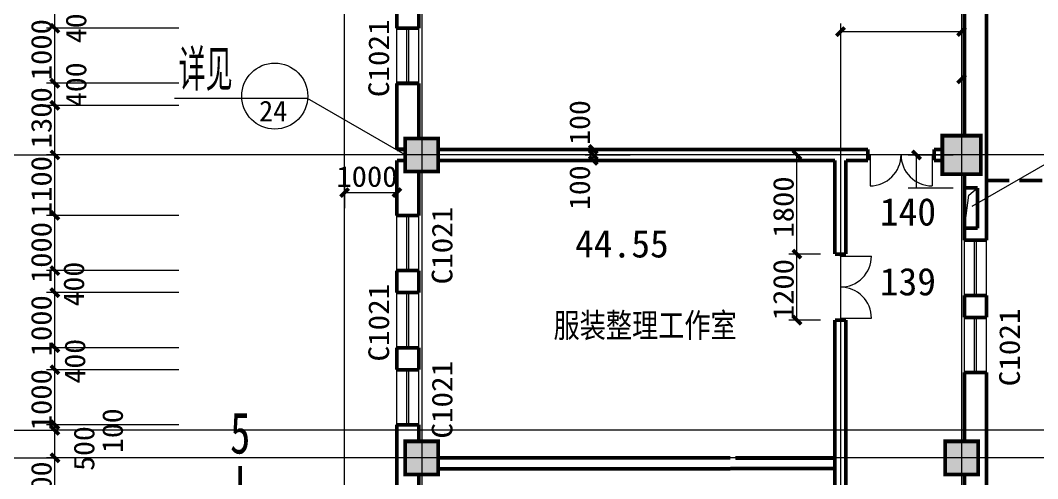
# Model space of a CAD drawing. Extents: x -307567 to 704339, y -10277 to 165507.
# Drawn here: x -264052 to -245587, y 121302 to 129624 of the extents above; entities that cross this region are included whole.
import ezdxf
from ezdxf.enums import TextEntityAlignment as Align

# ---------------------------------------------------------------- set-up
doc = ezdxf.new("R2010")
doc.units = 0
doc.header["$MEASUREMENT"] = 0
doc.layers.add('ziti', color=32, linetype='CONTINUOUS', lineweight=0)
doc.layers.add('我的', color=255, linetype='CONTINUOUS', lineweight=0)
doc.layers.add('中文', color=4, linetype='CONTINUOUS')
doc.styles.add('HZ', font='txt', dxfattribs={"width": 0.7, "height": 5, "bigfont": 'STF:宋体'})
doc.styles.get("Standard").update_dxf_attribs({"font": 'txt', "height": 3})

msp = doc.modelspace()

# ---------------------------------------------------------------- linework, layer by layer
at = {"layer": '我的', "color": 0}
for p, q in [((-256767.1454, 148240.4918), (-256767.1454, 95170.08149)), ((-246967.19745, 148240.4918), (-246967.19745, 95170.08149)), ((-258167.13993, 106730.14027), (-258167.13993, 143379.95396)), ((-263425.17943, 127180.02581), (-263425.17943, 133679.99026)), ((-261176.86609, 129480.01126), (-263575.17868, 129480.01126)), ((-257217.14315, 128480.03152), (-257217.14315, 129480.02041)), ((-257035.89253, 128480.03152), (-257035.89253, 129480.02041)), ((-256998.39272, 128480.03152), (-256998.39272, 129480.02041)), ((-256817.14668, 128480.03152), (-256817.14668, 129480.02041)), ((-249167.18264, 129568.19441), (-249167.18264, 107039.2116)), ((-246967.19745, 129568.19441), (-246967.19745, 107039.2116)), ((-249167.18264, 129418.19516), (-246967.19745, 129418.19516)), ((-261176.86609, 128480.02236), (-263575.17868, 128480.02236)), ((-258839.02378, 128203.03095), (-261255.01054, 128203.03095)), ((-257067.1439, 127180.03496), (-258839.02378, 128203.03095)), ((-261176.86609, 128080.02131), (-263575.17868, 128080.02131)), ((-246776.53984, 126247.59334), (-244142.10477, 127768.58793)), ((-253803.06034, 127280.03752), (-252980.91403, 127280.03752)), ((-253653.06109, 127180.02581), (-253653.06109, 127280.03752)), ((-266750.37185, 127180.02581), (-263450.38835, 127180.02581)), ((-260732.61325, 127180.02581), (-263575.17868, 127180.02581)), ((-189560.05651, 127180.03496), (-263450.38835, 127180.02581)), ((-263425.17943, 126080.03436), (-263425.17943, 127180.02581)), ((-253803.06034, 127180.02581), (-252980.91403, 127180.02581)), ((-253803.06034, 127080.03241), (-252980.91403, 127080.03241)), ((-253653.06109, 127080.03241), (-253653.06109, 127180.02581)), ((-249526.2438, 127180.03496), (-250106.00088, 127180.03496)), ((-249956.00163, 125380.04396), (-249956.00163, 127180.03496)), ((-248629.68609, 127180.03496), (-248667.1859, 127180.03496)), ((-248629.68609, 127180.03357), (-248629.70708, 126617.53638)), ((-247936.2165, 127180.02581), (-247122.87752, 127180.02581)), ((-247786.21954, 126580.02881), (-247786.21954, 127180.02581)), ((-247504.69172, 127179.99159), (-247504.7127, 126617.49441)), ((-247504.69171, 127180.03496), (-247467.1919, 127180.03496)), ((-258167.13993, 126645.63517), (-258167.13993, 126211.21962)), ((-258167.13993, 126495.63592), (-257217.14315, 126495.63592)), ((-257217.14315, 126645.63517), (-257217.14315, 126211.21962)), ((-247936.2165, 126580.02881), (-247122.87752, 126580.02881)), ((-246837.45872, 126450.66544), (-246677.11407, 126580.02881)), ((-246917.1916, 125850.03673), (-246837.45872, 126450.66544)), ((-261176.86609, 126080.03436), (-263575.17868, 126080.03436)), ((-263425.17943, 125080.03631), (-263425.17943, 126080.03436)), ((-257217.14315, 125080.04546), (-257217.14315, 126080.04352)), ((-257035.89253, 125080.04546), (-257035.89253, 126080.04352)), ((-256998.39272, 125080.04546), (-256998.39272, 126080.04352)), ((-256817.14668, 125080.04546), (-256817.14668, 126080.04352)), ((-246917.1916, 124630.04771), (-246917.1916, 125630.04577)), ((-246735.94556, 124630.04771), (-246735.94556, 125630.04577)), ((-246698.44575, 124630.04771), (-246698.44575, 125630.04577)), ((-246517.1997, 124630.04771), (-246517.1997, 125630.04577)), ((-249526.2438, 125380.04396), (-250106.00088, 125380.04396)), ((-249956.00163, 124180.04996), (-249956.00163, 125380.04396)), ((-249167.18264, 125342.54415), (-249167.18264, 125380.04396)), ((-249167.18264, 125342.54415), (-248604.68316, 125342.54415)), ((-261176.86609, 125080.03631), (-263575.17868, 125080.03631)), ((-263425.17943, 124680.03526), (-263425.17943, 125080.03631)), ((-261176.86609, 124680.03526), (-263575.17868, 124680.03526)), ((-263425.17943, 123680.04636), (-263425.17943, 124680.03526)), ((-257217.14315, 123680.05552), (-257217.14315, 124680.04441)), ((-257035.89253, 123680.05552), (-257035.89253, 124680.04441)), ((-256998.39272, 123680.05552), (-256998.39272, 124680.04441)), ((-256817.14668, 123680.05552), (-256817.14668, 124680.04441)), ((-249526.2438, 124180.04996), (-250106.00088, 124180.04996)), ((-249167.18264, 124217.54978), (-249167.18264, 124180.04996)), ((-249167.18264, 124217.54978), (-248604.68316, 124217.54978)), ((-246917.1916, 123230.05777), (-246917.1916, 124230.04666)), ((-246735.94556, 123230.05777), (-246735.94556, 124230.04666)), ((-246698.44575, 123230.05777), (-246698.44575, 124230.04666)), ((-246517.1997, 123230.05777), (-246517.1997, 124230.04666)), ((-261176.86609, 123680.04636), (-263575.17868, 123680.04636)), ((-263425.17943, 123280.04531), (-263425.17943, 123680.04636)), ((-261176.86609, 123280.04531), (-263575.17868, 123280.04531)), ((-263425.17943, 122280.04726), (-263425.17943, 123280.04531)), ((-257217.14315, 122280.05641), (-257217.14315, 123280.05446)), ((-257035.89253, 122280.05641), (-257035.89253, 123280.05446)), ((-256998.39272, 122280.05641), (-256998.39272, 123280.05446)), ((-256817.14668, 122280.05641), (-256817.14668, 123280.05446)), ((-261176.86609, 122280.04726), (-263575.17868, 122280.04726)), ((-263425.17943, 121680.05026), (-263425.17943, 122280.04726)), ((-266750.37185, 122180.05386), (-263450.38835, 122180.05386)), ((-189560.05651, 122180.06302), (-263450.38835, 122180.05386)), ((-266750.37185, 121680.05026), (-263450.38835, 121680.05026)), ((-260732.61325, 121680.05026), (-263575.17868, 121680.05026)), ((-189560.05651, 121680.05941), (-263450.38835, 121680.05026)), ((-263425.17943, 118680.06526), (-263425.17943, 121680.05026)), ((-249526.2438, 121680.05941), (-250106.00088, 121680.05941))]:
    msp.add_line(p, q, dxfattribs=at)
at = {"layer": '我的', "color": 0, "const_width": 67.49966}
for points in [[(-246917.1916, 127530.03016), (-246917.1916, 130880.01952)], [(-246517.1997, 127180.03496), (-246517.1997, 130880.01952)], [(-257217.14315, 129480.02041), (-257217.14315, 129880.02146)], [(-256817.14668, 129480.02041), (-256817.14668, 129880.02146)], [(-263500.17906, 129555.01088), (-263350.17981, 129405.01163)], [(-256817.14668, 129480.02041), (-257217.14315, 129480.02041)], [(-249242.18226, 129343.19554), (-249092.18301, 129493.19479)], [(-247042.19708, 129343.19554), (-246892.19783, 129493.19479)], [(-263500.17906, 128555.02199), (-263350.17981, 128405.02274)], [(-247042.19708, 128485.21338), (-246892.19783, 128635.21263)], [(-256817.14668, 128480.03152), (-257217.14315, 128480.03152)], [(-257217.14315, 127281.74954), (-257217.14315, 128480.03152)], [(-256817.14668, 127480.03346), (-256817.14668, 128480.03152)], [(-263500.17906, 128155.02093), (-263350.17981, 128005.02168)], [(-257067.1439, 127480.03346), (-257067.1439, 126880.03646), (-256467.1469, 126880.03646), (-256467.1469, 127480.03346), (-257067.1439, 127480.03346), (-257067.1439, 126880.03646)], [(-247317.19265, 127530.03016), (-247317.19265, 126830.03977), (-246617.1931, 126830.03977), (-246617.1931, 127530.03016), (-247317.19265, 127530.03016), (-247317.19265, 126830.03977)], [(-263500.17906, 127255.02543), (-263350.17981, 127105.02618)], [(-257217.14315, 127281.74954), (-257067.1439, 127281.74954)], [(-249267.1829, 127280.03752), (-256467.1469, 127280.03752)], [(-253728.06071, 127355.03714), (-253578.06146, 127205.03789)], [(-253728.06071, 127255.02543), (-253578.06146, 127105.02618)], [(-250031.00126, 127255.03459), (-249881.00201, 127105.03534)], [(-249267.1829, 127280.03752), (-248667.1859, 127280.03752)], [(-248667.1859, 127080.03241), (-248667.1859, 127280.03752)], [(-247861.21688, 127255.02543), (-247711.21992, 127105.02618)], [(-247317.19265, 127280.03752), (-247467.1919, 127280.03752)], [(-247467.1919, 127080.03241), (-247467.1919, 127280.03752)], [(-257217.14315, 127081.09442), (-257067.1439, 127081.09442)], [(-257217.14315, 127081.09442), (-257217.14315, 126080.04352)], [(-256467.1469, 127080.03241), (-249267.1829, 127080.03241)], [(-253728.06071, 127155.03204), (-253578.06146, 127005.03279)], [(-249267.1829, 127080.03241), (-249267.1829, 125380.04396)], [(-249067.18467, 127080.03241), (-249067.18467, 125380.04396)], [(-249067.18467, 127080.03241), (-248667.1859, 127080.03241)], [(-247317.19265, 127080.03241), (-247467.1919, 127080.03241)], [(-246517.1997, 127180.03496), (-246517.1997, 125630.04577)], [(-256817.14668, 126880.03646), (-256817.14668, 126080.04352)], [(-246917.19618, 126830.03977), (-246917.1916, 125630.04577)], [(-246517.1997, 126715.0318), (-246103.20031, 126715.0318)], [(-245917.2027, 126715.0318), (-245503.20331, 126715.0318)], [(-258242.13955, 126420.6363), (-258092.1403, 126570.63555)], [(-257292.14278, 126420.6363), (-257142.14353, 126570.63555)], [(-246677.11407, 126580.02881), (-246917.19618, 126580.02881)], [(-246677.11407, 126580.02881), (-246677.11407, 125850.03673)], [(-263500.17906, 126155.03399), (-263350.17981, 126005.03474)], [(-256817.14668, 126080.04352), (-257217.14315, 126080.04352)], [(-246677.11407, 125850.03673), (-246917.1916, 125850.03673)], [(-246517.1997, 125630.04577), (-246917.1916, 125630.04577)], [(-250031.00126, 125455.04359), (-249881.00201, 125305.04434)], [(-249067.18467, 125380.04396), (-249267.1829, 125380.04396)], [(-263500.17906, 125155.03593), (-263350.17981, 125005.03668)], [(-257217.14315, 124680.04441), (-257217.14315, 125080.04546)], [(-256817.14668, 125080.04546), (-257217.14315, 125080.04546)], [(-256817.14668, 124680.04441), (-256817.14668, 125080.04546)], [(-263500.17906, 124755.03488), (-263350.17981, 124605.03563)], [(-256817.14668, 124680.04441), (-257217.14315, 124680.04441)], [(-246917.1916, 124230.04666), (-246917.1916, 124630.04771)], [(-246517.1997, 124630.04771), (-246917.1916, 124630.04771)], [(-246517.1997, 124230.04666), (-246517.1997, 124630.04771)], [(-250031.00126, 124255.04959), (-249881.00201, 124105.05034)], [(-249267.1829, 121680.05941), (-249267.1829, 124180.04996)], [(-249067.18467, 124180.04996), (-249267.1829, 124180.04996)], [(-249067.18467, 121680.05941), (-249067.18467, 124180.04996)], [(-246517.1997, 124230.04666), (-246917.1916, 124230.04666)], [(-263500.17906, 123755.04599), (-263350.17981, 123605.04674)], [(-257217.14315, 123280.05446), (-257217.14315, 123680.05552)], [(-256817.14668, 123680.05552), (-257217.14315, 123680.05552)], [(-256817.14668, 123280.05446), (-256817.14668, 123680.05552)], [(-263500.17906, 123355.04493), (-263350.17981, 123205.04568)], [(-256817.14668, 123280.05446), (-257217.14315, 123280.05446)], [(-246917.1916, 121980.05791), (-246917.1916, 123230.05777)], [(-246517.1997, 123230.05777), (-246917.1916, 123230.05777)], [(-246517.1997, 121680.05941), (-246517.1997, 123230.05777)], [(-263500.17906, 122355.04688), (-263350.17981, 122205.04763)], [(-263500.17906, 122252.05057), (-263350.17981, 122102.05132)], [(-256817.14668, 122280.05641), (-257217.14315, 122280.05641)], [(-257217.14315, 121780.77607), (-257217.14315, 122280.05641)], [(-256817.14668, 121980.05791), (-256817.14668, 122280.05641)], [(-257217.14315, 122180.05386), (-257217.14315, 121080.06241)], [(-257067.1439, 121980.05791), (-257067.1439, 121380.06091), (-256467.1469, 121380.06091), (-256467.1469, 121980.05791), (-257067.1439, 121980.05791), (-257067.1439, 121380.06091)], [(-247267.19138, 121980.05791), (-247267.19138, 121380.06091), (-246667.19895, 121380.06091), (-246667.19895, 121980.05791), (-247267.19138, 121980.05791), (-247267.19138, 121380.06091)], [(-263500.17906, 121755.04988), (-263350.17981, 121605.05063)], [(-256467.1469, 121680.05112), (-251167.17188, 121680.05112)], [(-251074.48435, 121678.53049), (-249274.49335, 121678.53049)], [(-251067.1739, 121677.00157), (-249267.1829, 121677.00157)], [(-251067.1739, 121675.47264), (-249267.1829, 121675.47264)], [(-249267.1829, 121680.05941), (-249267.1829, 118880.07952)], [(-249067.18467, 121680.05941), (-249067.18467, 118880.07952)], [(-246517.1997, 121680.05941), (-246517.1997, 120130.07021)], [(-260061.4847, 120632.48164), (-260061.4847, 121532.47714)], [(-256467.1469, 121480.05517), (-251167.17188, 121480.05517)], [(-251167.17188, 121486.68289), (-249267.1829, 121486.68289)], [(-256817.14668, 121380.06091), (-256817.14668, 121080.06241)], [(-246917.1916, 121380.06091), (-246917.1916, 120130.07021)]]:
    msp.add_lwpolyline(points, dxfattribs=at)
at = {"layer": '我的', "color": 0}
msp.add_circle((-259434.31041, 128248.4775), 599.997, dxfattribs=at)
for centre, start, end in [((-248629.68609, 127180.03357), 269.997859921, 359.997862425), ((-247504.69172, 127179.99159), 179.997857416, 269.997859921), ((-249167.18264, 125342.54415), 269.999992487, 359.999994991), ((-249167.18264, 124217.54978), 359.999994991, 89.999997496)]:
    msp.add_arc(centre, 562.49719, start, end, dxfattribs=at)
for points in [[(-257067.1439, 127480.03346), (-256467.1469, 127480.03346), (-257067.1439, 126880.03646), (-256467.1469, 126880.03646)], [(-247317.19265, 127530.03016), (-246617.1931, 127530.03016), (-247317.19265, 126830.03977), (-246617.1931, 126830.03977)], [(-257067.1439, 121980.05791), (-256467.1469, 121980.05791), (-257067.1439, 121380.06091), (-256467.1469, 121380.06091)], [(-247267.19138, 121980.05791), (-246667.19895, 121980.05791), (-247267.19138, 121380.06091), (-246667.19895, 121380.06091)]]:
    msp.add_solid(points, dxfattribs=at)

# ---------------------------------------------------------------- texts
at = {"layer": 'ziti', "style": 'HZ', "width": 0.461426}
msp.add_text('详见', height=749.99625, dxfattribs=at).set_placement((-261182.69797, 128344.3602), (-260198.32789, 128344.3602), align=Align.FIT)
at = {"layer": '中文', "char_height": 500, "attachment_point": 1}
for s, insert, width in [('{\\fFangSong_GB2312|b1|i0|c134|p49;\\C1;140}', (-248450.80871, 126397.69286), 6011.5625187), ('44.55', (-253983.59361, 125818.13852), 3220.1008527), ('{\\fFangSong_GB2312|b1|i0|c134|p49;\\C1;139}', (-248452.41904, 125130.33211), 6011.5625187), ('{\\Ftxt,stf:宋体|c134;\\C0;服装整理工作室}', (-254374.11698, 124318.48947), 3537.1679919)]:
    msp.add_mtext(s, dxfattribs=dict(at, insert=insert, width=width))
at = {"layer": '我的', "color": 0}
for s, width, p, p2 in [('400', 0.925718, (-262855.17954, 129210.01444), (-262855.17954, 130020.01405)), ('1000', 1.044709, (-263485.17822, 128536.01573), (-263485.17822, 129646.01385)), ('C1021', 0.980872, (-257359.64427, 128230.02971), (-257359.64427, 129640.02633)), ('400', 0.925718, (-262855.17954, 128050.01963), (-262855.17954, 128860.01924)), ('1300', 0.98667, (-263485.17822, 127300.02338), (-263485.17822, 128410.02149)), ('100', 1.079993, (-253713.06216, 127364.03673), (-253713.06216, 128174.02719)), ('1100', 1.110004, (-263485.17822, 126051.0306), (-263485.17822, 127161.02871)), ('100', 1.080005, (-253713.06216, 126180.03691), (-253713.06216, 126990.03652)), ('1800', 0.98667, (-250016.00271, 125680.04246), (-250016.00271, 126790.04058)), ('C1021', 0.980872, (-256209.64697, 124830.04366), (-256209.64697, 126240.04027)), ('1000', 1.044701, (-263485.17822, 124853.04159), (-263485.17822, 125963.03055)), ('400', 0.925708, (-262895.1833, 124430.04261), (-262895.1833, 125240.03307)), ('1200', 0.98667, (-250016.00271, 124180.04996), (-250016.00271, 125290.04808)), ('C1021', 0.980872, (-257359.64427, 123430.05371), (-257359.64427, 124840.05033)), ('1000', 1.044709, (-263485.17822, 123523.04336), (-263485.17822, 124633.04147)), ('C1021', 0.980872, (-245909.69999, 122980.05596), (-245909.69999, 124390.05258)), ('400', 0.925718, (-262875.18371, 123030.04351), (-262875.18371, 123840.04312)), ('C1021', 0.980866, (-256209.64697, 122030.06377), (-256209.64697, 123440.05122)), ('1000', 1.044701, (-263485.17822, 122180.05386), (-263485.17822, 123290.04282)), ('100', 1.080005, (-262191.18292, 121768.37989), (-262191.18292, 122578.37951)), ('500', 0.925708, (-262709.18112, 121444.4954), (-262709.18112, 122254.48586)), ('600', 0.925708, (-263485.17822, 120804.05976), (-263485.17822, 121614.05022))]:
    msp.add_text(s, height=374.998125, rotation=90, dxfattribs=dict(at, width=width)).set_placement(p, p2, align=Align.FIT)
for s, height, width, p, p2 in [('24', 374.998125, 0.815999, (-259718.12247, 127790.00201), (-259208.12593, 127790.00201)), ('1000', 374.998125, 1.044705, (-258316.13668, 126600.62807), (-257206.14315, 126600.62807)), ('5', 749.99625, 0.734995, (-260245.2347, 121757.47602), (-259877.73929, 121757.47602))]:
    msp.add_text(s, height=height, dxfattribs=dict(at, width=width)).set_placement(p, p2, align=Align.FIT)

doc.saveas('drawing.dxf')
